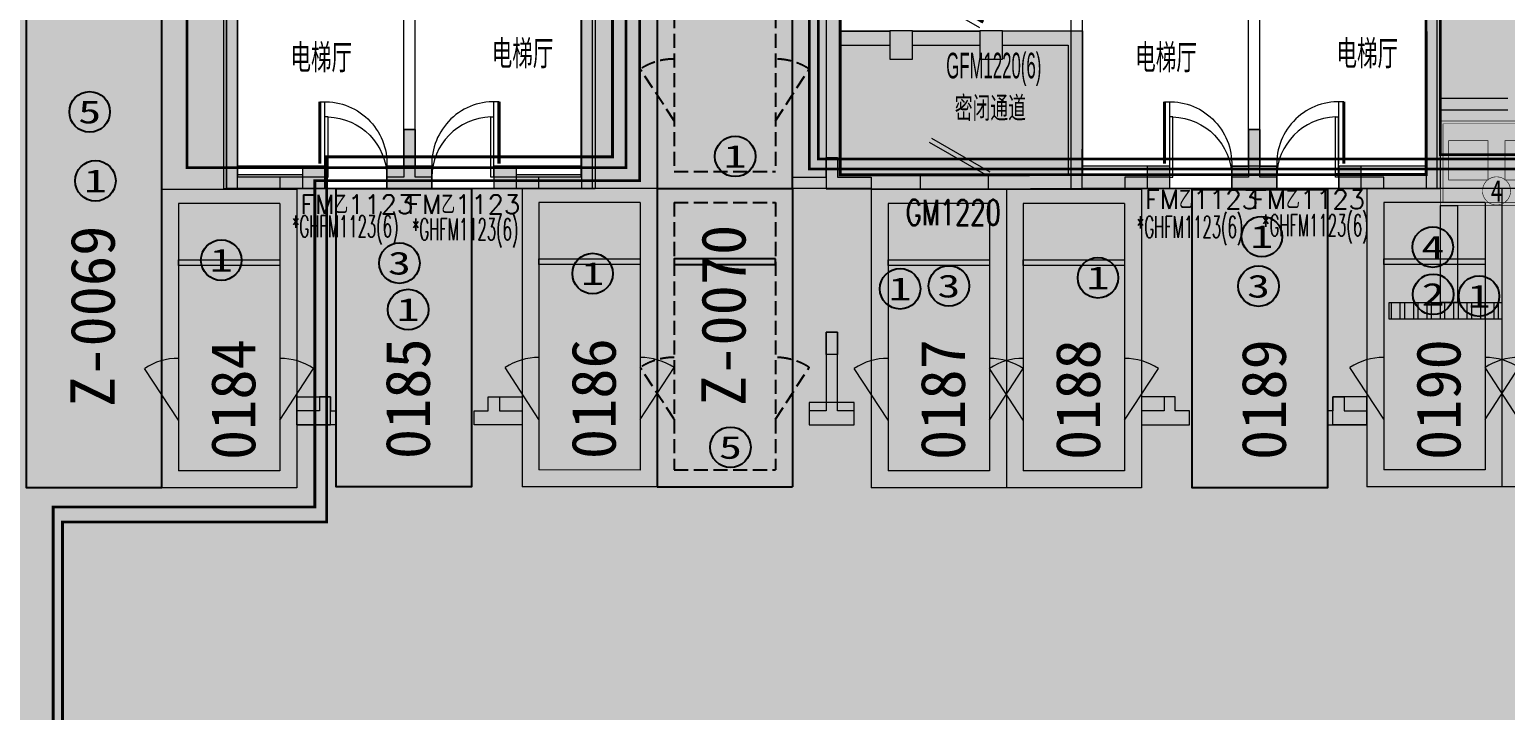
# Model space of a CAD drawing. Extents: x -264757 to 86229, y 4049843 to 4347093.
# Drawn here: x -58202 to -31994, y 4177037 to 4189133 of the extents above; entities that cross this region are included whole.
import ezdxf
from ezdxf.enums import TextEntityAlignment as Align

# ---------------------------------------------------------------- set-up
doc = ezdxf.new("R2010")
doc.units = 0
doc.header["$LTSCALE"] = 1000
doc.header["$MEASUREMENT"] = 0
doc.linetypes.add('AX-01DK-PB01$1$A-001-车位参照B1$0$A-001-车位参照B1$0$A-001-车位参照B1$0$A-H4-001-基本图形$0$A-001-车位B1$0$DASH', pattern=[0.35, 0.25, -0.1])
doc.linetypes.add('DASH', pattern=[0.35, 0.25, -0.1])
doc.layers.get('0').update_dxf_attribs({"color": 8})
for name, color, linetype, plot in [('AX-01DK-PB01$0$AX-001DK-01-PB01-02$0$A-3-WinF(Text)', 8, 'Continuous', False), ('AX-01DK-PB01$0$AX-03CK-02-PB01$0$AX-03CK-02-PB01$0$WINDOW_TEXT', 8, 'Continuous', False), ('AX-01DK-PB01$0$AX-03CK-02-PB01$0$AX-03CK-02-PB01$0$人防$0$WINDOW_TEXT', 8, 'Continuous', False)]:
    doc.layers.add(name, color=color, linetype=linetype, plot=plot)
for name, color, linetype in [('AX-01DK-PB01$0$AX-03CK-02-PB01$0$AX-03CK-02-PB01$0$PUB_HATCH', 8, 'Continuous'), ('AX-01DK-PB01$0$AX-03CK-02-PB01$0$AX-03CK-02-PB01$0$人防$0$人防$0$A-WIND-IDEN', 8, 'Continuous'), ('PUB_HATCH', 8, 'Continuous'), ('不利因素2-紧邻集水坑、排水沟', 7, 'Continuous'), ('不利因素3-紧邻房间出入口', 7, 'Continuous'), ('不利因素4-紧邻行车坡道', 7, 'Continuous'), ('不利因素5-单面靠墙', 7, 'Continuous'), ('不利因素9-坡道上停车', 7, 'Continuous'), ('不可售车位', 255, 'Continuous'), ('子母车位', 7, 'Continuous'), ('普通车位', 7, 'Continuous')]:
    doc.layers.add(name, color=color, linetype=linetype)
doc.layers.add('无关图层', color=8, linetype='Continuous', lineweight=0)
doc.layers.add('无关图层 @ 1', color=8, linetype='Continuous', lineweight=0)
doc.layers.add('车位归属楼栋范围线', color=7, linetype='Continuous', true_color=0x19e6c7)
doc.styles.add('AX-01DK-PB01$0$AX-001DK-01-PB01-02$0$_TCH_WINDOW', font='SIMPLEX', dxfattribs={"bigfont": 'GBCBIG'})
doc.styles.add('AX-01DK-PB01$0$AX-03CK-02-PB01$0$_TCH_DIM', font='SIMPLEX', dxfattribs={"bigfont": 'GBCBIG'})
doc.styles.add('AX-01DK-PB01$0$AX-03CK-02-PB01$0$AX-03CK-02-PB01$0$_TCH_DIM_T3', font='SIMPLEX', dxfattribs={"width": 0.705882, "bigfont": 'GBCBIG'})
doc.styles.add('AX-01DK-PB01$0$AX-03CK-02-PB01$0$AX-03CK-02-PB01$0$人防$0$_TCH_DIM', font='SIMPLEX', dxfattribs={"bigfont": 'GBCBIG'})
doc.styles.add('AX-01DK-PB01$0$AX-03CK-02-PB01$0$AX-03CK-02-PB01$0$人防$0$人防$0$_TCH_DIM', font='$ GAD E', dxfattribs={"width": 0.7, "bigfont": '$ GAD C'})
doc.styles.add('AX-01DK-PB01$0$Standard', font='gbenor.shx', dxfattribs={"bigfont": 'gbcbig.shx'})
doc.styles.add('AX-ACK-BIANH1$0$黑体', font='simhei.ttf')
doc.styles.add('AX-ACK-P01-WALL$0$黑体', font='simhei.ttf')
doc.styles.add('SX-ACK-PB01-WNC-ALL$0$黑体', font='simhei.ttf')
doc.styles.add('坑编号', font='', dxfattribs={"width": 0.8})
doc.styles.add('黑体', font='simhei.ttf')
doc.styles.get('坑编号').set_extended_font_data('SimSun')

# ---------------------------------------------------------------- blocks, each defined once
blk = doc.blocks.new('A$C7e5eb487')
at = {"layer": '普通车位', "true_color": 0xf18f8e}
h = blk.add_hatch(color=11, dxfattribs=at)
h.dxf.hatch_style = 1
h.paths.add_polyline_path([(2400, 0), (2400, -5300), (0, -5300), (0, 0)])
blk = doc.blocks.new('普通车位')
at = {"layer": '无关图层'}
for p, q in [((-2.253, 3.186), (0.077, 3.764)), ((1.352, -1.38), (0.077, 3.764)), ((-0.977, -1.958), (-2.253, 3.186)), ((-1.889, 2.967), (-0.142, 3.4)), ((1.001, -1.21), (-0.142, 3.4)), ((-0.746, -1.643), (-1.889, 2.967)), ((-0.746, -1.643), (1.001, -1.21)), ((-0.977, -1.958), (1.352, -1.38))]:
    blk.add_line(p, q, dxfattribs=at)
for points in [[(0.074, 2.527), (0.879, 1.777)], [(-1.673, 2.094), (-2.033, 1.054)]]:
    blk.add_lwpolyline(points, dxfattribs=at)
blk.add_lwpolyline([(0.76, -0.239), (-0.987, -0.673), (-1.011, -0.575), (0.736, -0.142)], close=True, dxfattribs=at)
for centre, start, end in [((0.074, 2.527), 283.9287, 316.9845), ((-1.673, 2.094), 250.873, 283.9287)]:
    blk.add_arc(centre, 1.1, start, end, dxfattribs=at)
at = {"layer": '普通车位', "xscale": -0.0009999999999999812, "yscale": 0.0009999999999999812, "zscale": 0.0009999999999999812, "rotation": 13.92873520577783}
blk.add_blockref('A$C7e5eb487', (0.077, 3.764), dxfattribs=at)
blk = doc.blocks.new('A$C741380cb')
at = {"layer": '子母车位', "true_color": 0x0617f9}
h = blk.add_hatch(color=5, dxfattribs=at)
h.dxf.hatch_style = 1
h.paths.add_polyline_path([(2400, 0), (2400, -10400), (0, -10400), (0, 0)])
blk = doc.blocks.new('子母车位1')
at = {"layer": '子母车位', "color": 8, "linetype": 'AX-01DK-PB01$1$A-001-车位参照B1$0$A-001-车位参照B1$0$A-001-车位参照B1$0$A-H4-001-基本图形$0$A-001-车位B1$0$DASH'}
for p, q in [((330318, -478521), (332118, -478521)), ((330318, -478521), (330318, -483071, 0)), ((332118, -478521), (332118, -483071, 0)), ((330318, -483071, 0), (332118, -483071, 0)), ((330318, -483621, 0), (332118, -483621, 0)), ((330318, -483621, 0), (330318, -488371)), ((332118, -483621, 0), (332118, -488371)), ((330318, -488371), (332118, -488371))]:
    blk.add_line(p, q, dxfattribs=at)
at = {"layer": '子母车位', "color": 83}
for p, q in [((330018, -483371, 0), (330018, -488671)), ((330018, -483371, 0), (332418, -483371, 0)), ((332418, -483371, 0), (332418, -488671)), ((330018, -488671), (332418, -488671))]:
    blk.add_line(p, q, dxfattribs=at)
blk.add_lwpolyline([(332418, -478271), (330018, -478271), (330018, -483371), (332418, -483371)], close=True, dxfattribs=at)
at = {"layer": '子母车位'}
blk.add_lwpolyline([(332118, -479521), (330318, -479521), (330318, -479621), (332118, -479621)], close=True, dxfattribs=at)
at = {"layer": '子母车位', "linetype": 'AX-01DK-PB01$1$A-001-车位参照B1$0$A-001-车位参照B1$0$A-001-车位参照B1$0$A-H4-001-基本图形$0$A-001-车位B1$0$DASH'}
for points in [[(330318, -482171), (329718, -481249)], [(332118, -482171), (332718, -481249)]]:
    blk.add_lwpolyline(points, dxfattribs=at)
at = {"layer": '子母车位', "elevation": 0}
blk.add_lwpolyline([(332118, -484621), (330318, -484621), (330318, -484721), (332118, -484721)], close=True, dxfattribs=at)
at = {"layer": '子母车位', "linetype": 'AX-01DK-PB01$1$A-001-车位参照B1$0$A-001-车位参照B1$0$A-001-车位参照B1$0$A-H4-001-基本图形$0$A-001-车位B1$0$DASH', "elevation": 0}
for points in [[(330318, -487471), (329718, -486549)], [(332118, -487471), (332718, -486549)]]:
    blk.add_lwpolyline(points, dxfattribs=at)
at = {"layer": '子母车位', "linetype": 'AX-01DK-PB01$1$A-001-车位参照B1$0$A-001-车位参照B1$0$A-001-车位参照B1$0$A-H4-001-基本图形$0$A-001-车位B1$0$DASH'}
for centre, start, end in [((330318, -482171, 0), 89.9997, 123.0554), ((332118, -482171, 0), 56.9439, 89.9997), ((330318, -487471), 89.9997, 123.0554), ((332118, -487471), 56.9439, 89.9997)]:
    blk.add_arc(centre, 1100, start, end, dxfattribs=at)
at = {"layer": '子母车位', "rotation": 179.9996583709065}
blk.add_blockref('A$C741380cb', (332418, -488671), dxfattribs=at)
blk = doc.blocks.new('SX-ACK-PB01-WNC-ALL$0$20200722.21182536')
at = {"layer": '不利因素3-紧邻房间出入口', "true_color": 0xe4d218}
h = blk.add_hatch(color=52, dxfattribs=at)
h.dxf.hatch_style = 1
edge = h.paths.add_edge_path()
edge.add_arc((360, 360), 360, 0, 360)
at = {"layer": '不利因素3-紧邻房间出入口'}
blk.add_circle((360, 360), 360, dxfattribs=at)
at = {"layer": '不利因素3-紧邻房间出入口', "style": 'SX-ACK-PB01-WNC-ALL$0$黑体', "width": 1.390625}
blk.add_text('3', height=407, dxfattribs=at).set_placement((156, 156), (564, 156), align=Align.FIT)
blk = doc.blocks.new('20200722.21182971')
at = {"layer": '不利因素4-紧邻行车坡道', "true_color": 0x9591ce}
h = blk.add_hatch(color=193, dxfattribs=at)
h.dxf.hatch_style = 1
edge = h.paths.add_edge_path()
edge.add_arc((360, 360), 360, 0, 360)
at = {"layer": '不利因素4-紧邻行车坡道'}
blk.add_circle((360, 360), 360, dxfattribs=at)
at = {"layer": '不利因素4-紧邻行车坡道', "style": '黑体', "width": 1.390625}
blk.add_text('4', height=407, dxfattribs=at).set_placement((156, 156), (564, 156), align=Align.FIT)
blk = doc.blocks.new('SX-ACK-PB01-WNC-ALL$0$20200722.21183209')
at = {"layer": '不利因素5-单面靠墙', "true_color": 0x6d711d}
h = blk.add_hatch(color=66, dxfattribs=at)
h.dxf.hatch_style = 1
edge = h.paths.add_edge_path()
edge.add_arc((360, 360), 360, 0, 360)
at = {"layer": '不利因素5-单面靠墙'}
blk.add_circle((360, 360), 360, dxfattribs=at)
at = {"layer": '不利因素5-单面靠墙', "style": 'SX-ACK-PB01-WNC-ALL$0$黑体', "width": 1.390625}
blk.add_text('5', height=407, dxfattribs=at).set_placement((156, 156), (564, 156), align=Align.FIT)
blk = doc.blocks.new('20200722.21182239')
at = {"layer": '不利因素2-紧邻集水坑、排水沟', "true_color": 0xc46e92}
h = blk.add_hatch(color=233, dxfattribs=at)
h.dxf.hatch_style = 1
edge = h.paths.add_edge_path()
edge.add_arc((360, 360), 360, 0, 360)
at = {"layer": '不利因素2-紧邻集水坑、排水沟'}
blk.add_circle((360, 360), 360, dxfattribs=at)
at = {"layer": '不利因素2-紧邻集水坑、排水沟', "style": '黑体', "width": 1.390625}
blk.add_text('2', height=407, dxfattribs=at).set_placement((156, 156), (564, 156), align=Align.FIT)
blk = doc.blocks.new('afafafa')
at = {"layer": '不可售车位', "true_color": 0x757b8a}
h = blk.add_hatch(color=8, dxfattribs=at)
h.dxf.hatch_style = 1
h.paths.add_polyline_path([(2400, 0), (2400, -10400), (0, -10400), (0, 0)])
at = {"layer": '不可售车位', "color": 8, "true_color": 0x757b8a}
blk.add_lwpolyline([(2400, 0), (2400, -10400), (0, -10400), (0, 0)], close=True, dxfattribs=at)
blk = doc.blocks.new('销控车位')
at = {"layer": '不可售车位', "true_color": 0x757b8a}
h = blk.add_hatch(color=8, dxfattribs=at)
h.dxf.hatch_style = 1
h.paths.add_polyline_path([(2400, 0), (2400, -5300), (0, -5300), (0, 0)])
at = {"layer": '不可售车位', "color": 8, "true_color": 0x757b8a}
blk.add_lwpolyline([(2400, 0), (2400, -5300), (0, -5300), (0, 0)], close=True, dxfattribs=at)
blk = doc.blocks.new('AX-01DK-PB01-RFTC')
at = {"layer": '无关图层'}
h = blk.add_hatch(color=251, dxfattribs=at)
h.dxf.hatch_style = 1
h.paths.add_polyline_path([(19773, -61220), (19773, -62171), (18423, -62170), (18423, -70471), (12324, -70471), (12323, -62170), (7773, -62170), (7777, -120370), (8177, -120370), (8177, -120315), (14323, -119683), (14322, -126122), (25972, -126122), (25972, -124922), (26822, -124926), (26822, -122452), (33923, -122452), (33923, -124922), (34773, -124922), (34773, -126122), (41373, -126125), (41373, -124372), (41823, -124372), (41823, -122152), (41447, -122152), (41447, -120270), (48923, -120270), (48923, -123125), (49323, -123125), (49323, -124675), (51824, -124674), (51824, -124055), (54717, -124055), (54717, -125871), (56816, -125871), (56816, -116250), (55967, -116250), (55967, -111420), (63072, -111420), (63072, -103570), (62080, -103570), (62073, -94584), (64569, -94584), (64573, -65385), (66999, -65385), (67002, -52470), (67402, -52470), (67397, -31965), (65807, -31965), (65807, -26418), (68456, -26418), (68457, -17070), (67422, -17070), (67422, -13843), (60301, -13843), (60302, -3770), (55750, -3770), (55750, -12070), (49652, -12070), (49649, -9275), (45355, -9275), (45349, -3821), (40751, -3820), (40750, -12070), (34663, -12070), (34649, -3820), (25757, -3820), (25757, -12071), (19650, -12071), (19650, -3820), (10752, -3820), (10751, -12072), (4662, -12071), (4661, -3769), (4150, -3770), (100, -3769), (100, -23171), (-701, -23171), (-701, -29550), (100, -29550), (11250, -29550), (11250, -32020), (12100, -32020), (12100, -32970), (10750, -32970), (10754, -41272), (4647, -41271), (4650, -32970), (1953, -32970), (1953, -34670), (100, -34670), (100, -57801), (9743, -57801), (9743, -57272), (13567, -57272), (13567, -56751), (15417, -56751), (15416, -58750), (18923, -58750), (18923, -61220)])
h.paths.add_polyline_path([(41812, -58753), (48919, -58753), (48919, -61220), (49773, -61220), (49773, -62170), (48419, -62173), (48426, -70475), (42319, -70475), (42324, -67872), (39323, -67876), (39323, -62423), (41812, -62423)], flags=16)
h.paths.add_polyline_path([(33923, -58751), (33923, -61220), (34773, -61220), (34773, -62170), (33423, -62171), (33430, -70475), (27323, -70475), (27323, -62171), (26373, -62170), (26373, -60670), (26815, -60670), (26823, -58751), (31623, -58751), (31623, -58751)], flags=16)
h.paths.add_polyline_path([(40754, -41272), (34647, -41271), (34650, -32970), (33700, -32970), (33700, -31470), (34142, -31470), (34150, -29551), (38951, -29551), (38950, -29550), (41250, -29550), (41250, -32020), (42100, -32020), (42100, -32970), (40750, -32970)], flags=16)
h.paths.add_polyline_path([(49647, -41270), (49655, -38470), (45349, -38475), (45349, -33220), (49142, -33220), (49142, -29550), (56249, -29550), (56250, -32020), (57100, -32020), (57100, -32970), (55749, -32970), (55754, -41271)], flags=16)
h.paths.add_polyline_path([(25764, -41272), (19657, -41271), (19657, -32970), (19150, -32970), (19150, -29550), (26257, -29550), (26250, -32020), (27100, -32020), (27100, -32970), (25757, -32970)], flags=16)
h.paths.add_polyline_path([(41812, -87950), (48919, -87950), (48919, -90420), (49773, -90420), (49773, -91370), (48419, -91370), (48428, -99684), (41519, -99659), (41519, -97070), (39326, -97074), (39319, -91620), (41822, -91620)], flags=16)
h.paths.add_polyline_path([(33925, -87950), (33923, -90420), (34773, -90420), (34773, -91370), (33425, -91370), (33428, -99683), (26519, -99658), (26523, -95371), (27330, -95371), (27324, -91371), (26373, -91370), (26373, -89870), (26823, -89870), (26823, -87951), (31623, -87951), (31623, -87951)], flags=16)
h.paths.add_polyline_path([(18923, -87950), (18922, -90419), (19772, -90419), (19772, -91369), (18420, -91369), (18427, -99677), (11523, -99666), (11523, -95370), (12323, -95370), (12323, -91370), (10974, -91370), (10974, -90420), (11823, -90420), (11823, -87950)], flags=16)
h.paths.add_polyline_path([(62209, -60116), (64273, -60116), (64273, -55267), (62209, -55267)], flags=16)
h.paths.add_polyline_path([(59799, -89432), (61752, -89432), (61752, -84521), (59799, -84521)], flags=16)
for points in [[(34150, -29551), (38951, -29551), (38950, -29550), (41250, -29550), (41250, -32020), (42100, -32020), (42100, -32970), (40750, -32970), (40754, -41272), (34647, -41271), (34650, -32970), (33700, -32970), (33700, -31470), (34142, -31470)], [(49142, -29550), (56249, -29550), (56250, -32020), (57100, -32020), (57100, -32970), (55749, -32970), (55754, -41271), (49647, -41270), (49655, -38470), (45349, -38475), (45349, -33220), (49142, -33220)]]:
    blk.add_lwpolyline(points, close=True, dxfattribs=at)
blk = doc.blocks.new('*U123')
at = {"layer": '无关图层', "const_width": 10}
for points in [[(1000, 0), (-1000, 0), (-1000, 1500), (1000, 1500)], [(950, 50), (-950, 50), (-950, 1450), (950, 1450)], [(-150, 1050), (-850, 1050), (-850, 350), (-150, 350)], [(850, 1050), (150, 1050), (150, 350), (850, 350)]]:
    blk.add_lwpolyline(points, close=True, dxfattribs=at)
blk.add_lwpolyline([(0, 1492, 0.098491), (-96, 1473, 0.098491), (-177, 1419, 0.098491), (-231, 1338, 0.098491), (-250, 1242, 0.098491), (-231, 1146, 0.098491), (-177, 1065, 0.098491), (-96, 1011, 0.098491), (0, 992, 0.098491), (96, 1011, 0.098491), (177, 1065, 0.098491), (231, 1146, 0.098491), (250, 1242, 0.098491), (231, 1338, 0.098491), (177, 1419, 0.098491), (96, 1473, 0.098491)], format="xyb", close=True, dxfattribs=at)
at = {"layer": '无关图层', "style": '坑编号', "width": 0.8}
blk.add_attdef('X', text='', height=380, dxfattribs=at).set_placement((0, 1242), align=Align.MIDDLE_CENTER)
blk = doc.blocks.new('*U185')
at = {"layer": '无关图层'}
ref = blk.add_blockref('*U123', (-32153, 4187508), dxfattribs=dict(at, xscale=-1, rotation=180))
ref.add_attrib('X', '4', dxfattribs={"layer": '无关图层 @ 1', "height": 380, "style": '坑编号', "width": 0.8}).set_placement((-32153, 4186266), align=Align.MIDDLE_CENTER)
blk = doc.blocks.new('fasdfasdfasdfasdfasdf')
at = {"layer": '不利因素9-坡道上停车', "true_color": 0xe0aa15}
h = blk.add_hatch(color=42, dxfattribs=at)
h.dxf.hatch_style = 1
edge = h.paths.add_edge_path()
edge.add_arc((-119587, 4058555), 720, 0, 360)
at = {"layer": '不利因素9-坡道上停车'}
blk.add_circle((-119587, 4058555), 720, dxfattribs=at)
at = {"layer": '不利因素9-坡道上停车', "style": 'AX-ACK-P01-WALL$0$黑体', "width": 1.390625}
blk.add_text('1', height=815, dxfattribs=at).set_placement((-119994, 4058148), (-119180, 4058148), align=Align.FIT)
blk = doc.blocks.new('AX-01DK-PB01$0$$DorLib2D$00000001')
at = {"layer": '无关图层'}
for p, q in [((0.45, 0.975), (0.5, 0.975)), ((0.45, 0), (0.45, 0.975)), ((0.5, 0), (0.5, 0.975)), ((0.5, 0), (0.45, 0))]:
    blk.add_line(p, q, dxfattribs=at)
at = {"layer": '无关图层', "lineweight": 13}
blk.add_arc((0.475, 0), 0.975, 91.4693, 180, dxfattribs=at)
blk = doc.blocks.new('AX-01DK-PB01$0$AX-03CK-02-PB01$0$AX-03CK-02-PB01$0$人防$0$人防$0$$DorLib2D$00000191')
at = {"layer": '无关图层'}
blk.add_line((-0.5, 0.15), (0.366, 0.65), dxfattribs=at)
at = {"layer": '无关图层', "const_width": 0.05}
blk.add_lwpolyline([(-0.55, 0.237), (0.316, 0.737)], dxfattribs=at)
blk = doc.blocks.new('AX-01DK-PB01$0$AX-03CK-02-PB01$0$AX-03CK-02-PB01$0$人防$0$$DorLib2D$00000181')
at = {"layer": '无关图层'}
for p, q in [((-0.533, 0.141), (0.333, 0.641)), ((-0.5, 0.083), (0.366, 0.583))]:
    blk.add_line(p, q, dxfattribs=at)
blk = doc.blocks.new('AX-01DK-PB01$0$AX-03CK-02-PB01$0$AX-03CK-02-PB01$0$$U_DORLIB2D$00000009')
at = {"layer": '无关图层'}
blk.add_line((0.5, 0.219), (0.5, 1.213), dxfattribs=at)
at = {"layer": '无关图层', "const_width": 0.05}
blk.add_lwpolyline([(0.583, 0.219), (0.583, 1.219)], dxfattribs=at)
at = {"layer": '无关图层'}
blk.add_arc((0.5, 0.219), 1.001, 85.224, 182.3859, dxfattribs=at)
blk = doc.blocks.new('_FZH')
blk.add_lwpolyline([(-0.5, -0.5), (0.5, -0.5), (0.5, 0.5), (-0.5, 0.5)], close=True)
at = {"layer": 'PUB_HATCH'}
blk.add_solid([(-0.5, -0.5), (0.5, -0.5), (-0.5, 0.5), (0.5, 0.5)], dxfattribs=at)

msp = doc.modelspace()

# ---------------------------------------------------------------- hatches: boundary and pattern name
at = {"layer": 'AX-01DK-PB01$0$AX-03CK-02-PB01$0$AX-03CK-02-PB01$0$PUB_HATCH'}
for points in [[(-48156.6, 4194358), (-48406.6, 4194608), (-48406.6, 4186558.3), (-48156.6, 4186308.4)], [(-33156.4, 4194358), (-33406.4, 4194608), (-33406.4, 4186558.3), (-33156.4, 4186308.4)], [(-44056.7, 4194358), (-44056.7, 4188978.5), (-43931.8, 4188978.6), (-43806.7, 4189103.6), (-43806.7, 4194358)], [(-54631.8, 4191782.5), (-54756.8, 4191658), (-54756.8, 4186307.4), (-54506.8, 4186557.5), (-54506.8, 4191781)], [(-42925.7, 4188854.5), (-42925.7, 4189104.5), (-43806.7, 4189103.6), (-43931.8, 4188978.6), (-43806.8, 4188853.6)], [(-42525.7, 4189104), (-42525.7, 4188980.3), (-42525.5, 4188854.9), (-42525.4, 4188854.9)], [(-40925.7, 4189106.5), (-40925.7, 4188856.5), (-39756.8, 4188857.7), (-39506.8, 4189108)], [(-39506.8, 4189108), (-39756.8, 4188857.7), (-39756.8, 4186557.4), (-39631.8, 4186474.1), (-39506.8, 4186557.5)], [(-43931.8, 4188978.6), (-44056.8, 4188978.5), (-44056.8, 4186300.6), (-43806.8, 4186550.8), (-43806.8, 4188853.6)], [(-42525.7, 4188980.3), (-42525.7, 4188854.9), (-42525.5, 4188854.9)], [(-51857, 4186307.8), (-51056.5, 4186308), (-51056.6, 4186708), (-51857, 4186707.8)], [(-49956.6, 4186707.8), (-49731.6, 4186707.9), (-49731.6, 4186708.1), (-49956.6, 4186708.1)], [(-49731.5, 4186308.5), (-49956.5, 4186308.4), (-49956.6, 4186707.8), (-49956.5, 4186308.1), (-49731.5, 4186308.1)], [(-36856, 4186307.8), (-36055.6, 4186308), (-36055.7, 4186708), (-36856.1, 4186707.8)], [(-34955.7, 4186707.8), (-34730.7, 4186707.9), (-34730.7, 4186708.1), (-34955.7, 4186708.1)], [(-34730.6, 4186308.5), (-34955.6, 4186308.4), (-34955.7, 4186707.8), (-34955.6, 4186308.1), (-34730.6, 4186308.1)], [(-53181.7, 4186308), (-53356.6, 4186308), (-53356.6, 4186557.6), (-54506.8, 4186557.5), (-54756.8, 4186307.4), (-53181.7, 4186307.7)], [(-49556.9, 4186558.2), (-49556.9, 4186308.5), (-49731.5, 4186308.5), (-49731.5, 4186308.1), (-48156.6, 4186308.4), (-48406.6, 4186558.3)], [(-44056.8, 4186300.6), (-42381.9, 4186302.3), (-42382.2, 4186552.3), (-43806.8, 4186550.8)], [(-40431.4, 4186554.2), (-41182.2, 4186553.5), (-41181.9, 4186303.5), (-40431.1, 4186304.2)], [(-40431.3, 4186557.4), (-40431.2, 4186307.4), (-39631.8, 4186307.5), (-39631.8, 4186474.1), (-39756.8, 4186557.4)], [(-38180.8, 4186308), (-38356.1, 4186308), (-38356.1, 4186557.6), (-39506.8, 4186557.5), (-39631.8, 4186474.1), (-39631.8, 4186307.5), (-38180.8, 4186307.7)], [(-34555.7, 4186558.2), (-34555.6, 4186308.5), (-34730.6, 4186308.5), (-34730.6, 4186308.1), (-33156.4, 4186308.4), (-33406.4, 4186558.3)], [(-52957, 4186307.7), (-52957, 4186308), (-53181.7, 4186308), (-53181.7, 4186307.7)], [(-37956, 4186307.7), (-37956.1, 4186308), (-38180.8, 4186308), (-38180.8, 4186307.7)]]:
    msp.add_hatch(color=256, dxfattribs=at).paths.add_polyline_path(points)
at = {"layer": '无关图层'}
h = msp.add_hatch(color=256, dxfattribs=at)
h.dxf.hatch_style = 1
h.paths.add_polyline_path([(-49156.4, 4186508), (-51356.4, 4186508), (-51356.4, 4187358), (-51556.4, 4187358), (-51556.4, 4186508), (-53756.4, 4186508), (-53756.4, 4186308), (-49156.4, 4186308)])
h.paths.add_polyline_path([(-51856.4, 4186308), (-52956.4, 4186308), (-52956.4, 4186508), (-51856.4, 4186508)])
h.paths.add_polyline_path([(-49956.6, 4186308), (-51056.4, 4186308), (-51056.4, 4186508), (-49956.6, 4186508)], flags=17)
for points in [[(-51856.6, 4186708), (-51556.4, 4186708), (-51556.4, 4187358), (-51356.4, 4187358), (-51356.4, 4186708), (-51056.4, 4186708), (-51056.4, 4186308), (-51856.6, 4186308)], [(-36855.9, 4186708), (-36555.7, 4186708), (-36555.7, 4187358), (-36355.7, 4187358), (-36355.7, 4186708), (-36055.7, 4186708), (-36055.7, 4186308), (-36855.9, 4186308)], [(-44656.4, 4186508), (-44056.4, 4186508), (-44056.4, 4186858), (-43856.4, 4186858), (-43856.4, 4186508), (-43256.4, 4186508), (-43256.4, 4186308), (-44656.4, 4186308)], [(-52956.2, 4186509), (-53756.4, 4186509.5), (-53756.4, 4186308.5), (-52956.2, 4186308)], [(-49156.4, 4186508.5), (-49956.6, 4186509), (-49956.6, 4186308), (-49156.4, 4186307.4)], [(-37955.5, 4186509), (-38755.7, 4186509.5), (-38755.7, 4186308.5), (-37955.5, 4186308)], [(-34155.7, 4186508.5), (-34955.9, 4186509), (-34955.9, 4186308), (-34155.7, 4186307.4)], [(-43856, 4183758), (-43856.4, 4183358), (-44057.4, 4183358), (-44057.1, 4183758)], [(-53456, 4182609), (-52855.7, 4182609), (-52855.7, 4182359), (-52755.7, 4182357.9), (-52755.7, 4182109.1), (-53456, 4182108)], [(-50056, 4182607.9), (-49456, 4182607.9), (-49456, 4182107.9), (-50306.4, 4182107.9), (-50306.4, 4182358), (-50056, 4182357.9)], [(-43556.8, 4182509), (-44357, 4182509), (-44356.8, 4182108), (-43556.8, 4182109)], [(-37856.9, 4182609.5), (-38456.8, 4182609), (-38456.6, 4182108), (-37607.1, 4182108.7), (-37607.2, 4182358), (-37856.8, 4182359)], [(-34456.8, 4182609), (-35057.1, 4182609), (-35057.1, 4182359), (-35157.1, 4182357.9), (-35157.1, 4182109.1), (-34456.8, 4182108)]]:
    msp.add_hatch(color=256, dxfattribs=at).paths.add_polyline_path(points)
h = msp.add_hatch(color=256, dxfattribs=at)
h.dxf.hatch_style = 1
h.paths.add_polyline_path([(-34155.7, 4186508), (-36355.7, 4186508), (-36355.7, 4187358), (-36555.7, 4187358), (-36555.7, 4186508), (-38755.7, 4186508), (-38755.7, 4186308), (-34155.7, 4186308)])
h.paths.add_polyline_path([(-36855.7, 4186308), (-37955.7, 4186308), (-37955.7, 4186508), (-36855.7, 4186508)])
h.paths.add_polyline_path([(-34955.9, 4186308), (-36055.7, 4186308), (-36055.7, 4186508), (-34955.9, 4186508)], flags=17)
h = msp.add_hatch(dxfattribs=at)
h.set_pattern_fill('ANSI32', color=256, scale=50, angle=-135)
h.set_pattern_definition([(270, (572006.75, 4737744.96), (238.125, -2e-13), []), (270, (571927.38, 4737665.58), (238.125, -2e-13), [])])
h.paths.add_polyline_path([(-32056.9, 4183985.6), (-34056.9, 4183985.7), (-34056.9, 4184285.6), (-32056.9, 4184285.6)])
h = msp.add_hatch(color=256, dxfattribs=at)
h.dxf.hatch_style = 1
h.paths.add_polyline_path([(-43556.8, 4182358), (-43856.8, 4182358), (-43856.8, 4183758), (-44056.8, 4183758), (-44056.8, 4182358), (-44356.8, 4182358), (-44356.8, 4182108), (-43556.8, 4182108)])
h = msp.add_hatch(color=256, dxfattribs=at)
h.dxf.hatch_style = 1
h.paths.add_polyline_path([(-52855.3, 4182109), (-52855.7, 4182308), (-52855.7, 4182608), (-53055.7, 4182608), (-53055.7, 4182358), (-53455.7, 4182358), (-53455.7, 4182108), (-53055.7, 4182108)])
h = msp.add_hatch(color=256, dxfattribs=at)
h.dxf.hatch_style = 1
h.paths.add_polyline_path([(-50306.4, 4182108), (-50306.4, 4182358), (-50056.4, 4182358), (-50056.4, 4182608), (-49856.4, 4182608), (-49856.4, 4182358), (-49456.4, 4182358), (-49456.4, 4182108), (-49856.4, 4182108)])
h = msp.add_hatch(color=256, dxfattribs=at)
h.dxf.hatch_style = 1
h.paths.add_polyline_path([(-37607.1, 4182108), (-37607.2, 4182359), (-37857.2, 4182359), (-37857.1, 4182608), (-38057.1, 4182608), (-38057.1, 4182359), (-38457.1, 4182359), (-38457.1, 4182108), (-38057.1, 4182108)])
h = msp.add_hatch(color=256, dxfattribs=at)
h.dxf.hatch_style = 1
h.paths.add_polyline_path([(-35057.5, 4182109), (-35057.1, 4182308), (-35057.1, 4182608), (-34857.1, 4182608), (-34857.1, 4182358), (-34457.1, 4182358), (-34457.1, 4182108), (-34857.1, 4182108)])

# ---------------------------------------------------------------- linework, layer by layer
for p, q in [((-54506.8, 4194558), (-54506.8, 4186508)), ((-48406.6, 4194608), (-48406.6, 4186558.3)), ((-33406.4, 4194608), (-33406.4, 4186558.3)), ((-54706.8, 4194358), (-54706.8, 4186308)), ((-48156.6, 4194358), (-48156.6, 4186308.4)), ((-44056.7, 4194358), (-44056.7, 4188978.5)), ((-43806.7, 4194358), (-43806.7, 4189103.6)), ((-33156.4, 4194358), (-33156.4, 4186308.4)), ((-54756.8, 4191658), (-54756.8, 4186307.4)), ((-54506.8, 4191781), (-54506.8, 4186557.5)), ((-54706.6, 4186308), (-54706.6, 4190708)), ((-54506.6, 4186708), (-54506.6, 4190608)), ((-51556.3, 4186708), (-51556.3, 4190608)), ((-51356.3, 4186708), (-51356.3, 4190608)), ((-48406.6, 4186508), (-48406.6, 4190708)), ((-48406.4, 4186708), (-48406.4, 4190608)), ((-48206.6, 4186308), (-48206.6, 4190708)), ((-48206.4, 4186308), (-48206.4, 4190808)), ((-39706.8, 4186308), (-39706.8, 4190708)), ((-39506.8, 4186708), (-39506.8, 4190608)), ((-36556.4, 4186708), (-36556.4, 4190608)), ((-36356.4, 4186708), (-36356.4, 4190608)), ((-33406.6, 4186708), (-33406.6, 4190608)), ((-33206.6, 4186308), (-33206.6, 4190808)), ((-43806.7, 4189103.6), (-42925.7, 4189104.5)), ((-42525.7, 4189104.9), (-41325.7, 4189106.1)), ((-42525.4, 4188854.9), (-42525.7, 4189104)), ((-41325.7, 4189106.1), (-41325.7, 4188856.1)), ((-40925.7, 4189106.5), (-39506.8, 4189108)), ((-39506.8, 4189108), (-39506.8, 4186557.5)), ((-44056.7, 4188978.5), (-44056.8, 4188978.5)), ((-44056.8, 4188978.5), (-44056.8, 4186300.6)), ((-43806.8, 4188853.6), (-42925.7, 4188854.5)), ((-43806.8, 4188853.6), (-43806.8, 4186550.8)), ((-42525.7, 4188854.9), (-42525.5, 4188854.9)), ((-42525.5, 4188854.9), (-42525.4, 4188854.9)), ((-42525.4, 4188854.9), (-41325.4, 4188856.1)), ((-40925.7, 4188856.5), (-39756.8, 4188857.7)), ((-39756.8, 4188857.7), (-39756.8, 4186557.4)), ((-31955.1, 4187907.5), (-33154.5, 4187907.5)), ((-33154.5, 4187907.5), (-33154.5, 4187707.5)), ((-33154.5, 4187707.5), (-31955.1, 4187707.5)), ((-52956.2, 4186708), (-54506.6, 4186708)), ((-52957, 4186307.7), (-52957, 4186707.7)), ((-52956.2, 4186308), (-52956.2, 4186708)), ((-51056.6, 4186708), (-51857, 4186707.8)), ((-51857, 4186707.8), (-51857, 4186307.8)), ((-51556.3, 4186708), (-51856.2, 4186708)), ((-51856.2, 4186708), (-51856.2, 4186308)), ((-51056.5, 4186708), (-51356.3, 4186708)), ((-51056.5, 4186308), (-51056.6, 4186708)), ((-51056.5, 4186308), (-51056.5, 4186708)), ((-49731.6, 4186708.1), (-49956.6, 4186708.1)), ((-49956.6, 4186708.1), (-49956.6, 4186707.8)), ((-49956.6, 4186707.8), (-49956.5, 4186308.1)), ((-48406.4, 4186708), (-49956.5, 4186708)), ((-49956.5, 4186708), (-49956.5, 4186308)), ((-49731.6, 4186707.9), (-49731.6, 4186708.1)), ((-37956.4, 4186708), (-39506.8, 4186708)), ((-37956.4, 4186308), (-37956.4, 4186708)), ((-37956, 4186307.7), (-37956.1, 4186707.7)), ((-36556.4, 4186708), (-36856.4, 4186708)), ((-36856.4, 4186708), (-36856.4, 4186308)), ((-36055.7, 4186708), (-36856.1, 4186707.8)), ((-36856.1, 4186707.8), (-36856, 4186307.8)), ((-36056.6, 4186708), (-36356.4, 4186708)), ((-36056.6, 4186308), (-36056.6, 4186708)), ((-36055.6, 4186308), (-36055.7, 4186708)), ((-33406.6, 4186708), (-34956.6, 4186708)), ((-34956.6, 4186708), (-34956.6, 4186308)), ((-34730.7, 4186708.1), (-34955.7, 4186708.1)), ((-34955.7, 4186708.1), (-34955.7, 4186707.8)), ((-34955.7, 4186707.8), (-34955.6, 4186308.1)), ((-34730.7, 4186707.9), (-34730.7, 4186708.1)), ((-54506.8, 4186557.5), (-53356.6, 4186557.6)), ((-53356.6, 4186508), (-54506.8, 4186508)), ((-49556.9, 4186558.2), (-48406.6, 4186558.3)), ((-48406.6, 4186508), (-49556.9, 4186508)), ((-42382.2, 4186552.3), (-43806.8, 4186550.8)), ((-42382.2, 4186552.3), (-41182.2, 4186553.5)), ((-42381.9, 4186302.3), (-42382.2, 4186552.3)), ((-40431.4, 4186554.2), (-41182.2, 4186553.5)), ((-41182.2, 4186553.5), (-41181.9, 4186303.5)), ((-40431.3, 4186557.4), (-39756.8, 4186557.4)), ((-39506.8, 4186557.5), (-38356.1, 4186557.6)), ((-34555.7, 4186558.2), (-33406.4, 4186558.3)), ((-54756.8, 4186307.4), (-53181.7, 4186307.7)), ((-53156.8, 4186308), (-54706.8, 4186308)), ((-54706.6, 4186308), (-52956.2, 4186308)), ((-53181.7, 4186307.7), (-52957, 4186307.7)), ((-52957, 4186307.7), (-51857, 4186307.8)), ((-51857, 4186307.8), (-51056.5, 4186308)), ((-51856.2, 4186308), (-51456.3, 4186308)), ((-51456.3, 4186308), (-51056.5, 4186308)), ((-51056.5, 4186308), (-49956.5, 4186308.1)), ((-49956.5, 4186308.1), (-49731.5, 4186308.1)), ((-49956.5, 4186308), (-48206.4, 4186308)), ((-48206.6, 4186308), (-49756.7, 4186308)), ((-49731.5, 4186308.1), (-48156.6, 4186308.4)), ((-44056.8, 4186300.6), (-42381.9, 4186302.3)), ((-42381.9, 4186302.3), (-41181.9, 4186303.5)), ((-41181.9, 4186303.5), (-40431.1, 4186304.2)), ((-40431.2, 4186307.4), (-39631.8, 4186307.5)), ((-39706.8, 4186308), (-37956.4, 4186308)), ((-39631.8, 4186307.5), (-38180.8, 4186307.7)), ((-38180.8, 4186307.7), (-37956, 4186307.7)), ((-37956, 4186307.7), (-36856, 4186307.8)), ((-36856.4, 4186308), (-36456.4, 4186308)), ((-36856, 4186307.8), (-36055.6, 4186308)), ((-36456.4, 4186308), (-36056.6, 4186308)), ((-36055.6, 4186308), (-34955.6, 4186308.1)), ((-34956.6, 4186308), (-33206.6, 4186308)), ((-34955.6, 4186308.1), (-34730.6, 4186308.1)), ((-34730.6, 4186308.1), (-33156.4, 4186308.4))]:
    msp.add_line(p, q, dxfattribs=at)
for points in [[(-51056.4, 4186508), (-51356.4, 4186508), (-51356.4, 4187358), (-51556.4, 4187358), (-51556.4, 4186508), (-51856.6, 4186508), (-51856.6, 4186308), (-51056.4, 4186308)], [(-51856.6, 4186708), (-51556.4, 4186708), (-51556.4, 4187358), (-51356.4, 4187358), (-51356.4, 4186708), (-51056.4, 4186708), (-51056.4, 4186308), (-51856.6, 4186308)], [(-36055.7, 4186508), (-36355.7, 4186508), (-36355.7, 4187358), (-36555.7, 4187358), (-36555.7, 4186508), (-36855.9, 4186508), (-36855.9, 4186308), (-36055.7, 4186308)], [(-36855.9, 4186708), (-36555.7, 4186708), (-36555.7, 4187358), (-36355.7, 4187358), (-36355.7, 4186708), (-36055.7, 4186708), (-36055.7, 4186308), (-36855.9, 4186308)], [(-44656.4, 4186508), (-44056.4, 4186508), (-44056.4, 4186858), (-43856.4, 4186858), (-43856.4, 4186508), (-43256.4, 4186508), (-43256.4, 4186308), (-44656.4, 4186308)], [(-52956.2, 4186509), (-53756.4, 4186509.5), (-53756.4, 4186308.5), (-52956.2, 4186308)], [(-49156.4, 4186508.5), (-49956.6, 4186509), (-49956.6, 4186308), (-49156.4, 4186307.4)], [(-37955.5, 4186509), (-38755.7, 4186509.5), (-38755.7, 4186308.5), (-37955.5, 4186308)], [(-34155.7, 4186508.5), (-34955.9, 4186509), (-34955.9, 4186308), (-34155.7, 4186307.4)], [(-43556.8, 4182358), (-43856.8, 4182358), (-43856.8, 4183758), (-44056.8, 4183758), (-44056.8, 4182358), (-44356.8, 4182358), (-44356.8, 4182108), (-43556.8, 4182108)], [(-43856, 4183758), (-43856.4, 4183358), (-44057.4, 4183358), (-44057.1, 4183758)], [(-53456, 4182609), (-52855.7, 4182609), (-52855.7, 4182359), (-52755.7, 4182357.9), (-52755.7, 4182109.1), (-53456, 4182108)], [(-52855.3, 4182109), (-52855.7, 4182308), (-52855.7, 4182608), (-53055.7, 4182608), (-53055.7, 4182358), (-53455.7, 4182358), (-53455.7, 4182108), (-53055.7, 4182108)], [(-50306.4, 4182108), (-50306.4, 4182358), (-50056.4, 4182358), (-50056.4, 4182608), (-49856.4, 4182608), (-49856.4, 4182358), (-49456.4, 4182358), (-49456.4, 4182108), (-49856.4, 4182108)], [(-50056, 4182607.9), (-49456, 4182607.9), (-49456, 4182107.9), (-50306.4, 4182107.9), (-50306.4, 4182358), (-50056, 4182357.9)], [(-43556.8, 4182509), (-44357, 4182509), (-44356.8, 4182108), (-43556.8, 4182109)], [(-37607.1, 4182108), (-37607.2, 4182359), (-37857.2, 4182359), (-37857.1, 4182608), (-38057.1, 4182608), (-38057.1, 4182359), (-38457.1, 4182359), (-38457.1, 4182108), (-38057.1, 4182108)], [(-37856.9, 4182609.5), (-38456.8, 4182609), (-38456.6, 4182108), (-37607.1, 4182108.7), (-37607.2, 4182358), (-37856.8, 4182359)], [(-34456.8, 4182609), (-35057.1, 4182609), (-35057.1, 4182359), (-35157.1, 4182357.9), (-35157.1, 4182109.1), (-34456.8, 4182108)], [(-35057.5, 4182109), (-35057.1, 4182308), (-35057.1, 4182608), (-34857.1, 4182608), (-34857.1, 4182358), (-34457.1, 4182358), (-34457.1, 4182108), (-34857.1, 4182108)]]:
    msp.add_lwpolyline(points, close=True, dxfattribs=at)
for points in [[(-33149, 4184285.6), (-33149, 4186008.4), (-32849, 4186008.4), (-32849, 4184285.6), (-33149, 4184285.6)], [(-33149, 4184285.6), (-33149, 4186008.4), (-32849, 4186008.4), (-32849, 4184285.6), (-33149, 4184285.6)], [(-32056.9, 4183985.6), (-34056.9, 4183985.6), (-34056.9, 4184285.6), (-32056.9, 4184285.6), (-32056.9, 4183985.6)], [(-32056.9, 4183985.6), (-34056.9, 4183985.6), (-34056.9, 4184285.6), (-32056.9, 4184285.6), (-32056.9, 4183985.6)]]:
    msp.add_lwpolyline(points, dxfattribs=at)
at = {"layer": '车位归属楼栋范围线', "linetype": 'DASH', "ltscale": 5, "const_width": 50}
for points in [[(-89059.6, 4221559.2), (-89059.6, 4170077), (-79712.9, 4170077), (-79712.9, 4170377.6), (-73439.8, 4170377.6), (-73439.8, 4169128), (-33779.6, 4169128.3), (-33779.6, 4175753.5), (-29378.4, 4175753.5), (-29378.4, 4186909.9), (-33152.6, 4186909.9), (-33152.6, 4194358), (-31806.4, 4194358), (-31806.4, 4195803.4), (-32656.4, 4195803.4), (-32656.4, 4204358), (-28828.7, 4204358), (-28828.7, 4215897.7)], [(-33283.3, 4146883.7), (-33283.3, 4175514.4), (-29137.4, 4175514.4), (-29137.4, 4186656.6), (-44355, 4186656.6), (-44355, 4191625.1), (-47611.1, 4191625.1), (-47611.1, 4186680.1), (-55404.2, 4186680.1), (-55404.2, 4191908), (-58670.9, 4191908), (-58670.9, 4186858), (-70304.1, 4186858), (-70303.6, 4191907.5), (-77719.4, 4191908.3), (-77719.4, 4186558.3), (-88759.6, 4186558.3), (-88759.6, 4169777), (-77533.6, 4169777), (-77534.3, 4165409), (-76833.6, 4165408), (-76833.1, 4158725), (-81133.4, 4158725), (-81133.4, 4140728.4)]]:
    msp.add_lwpolyline(points, dxfattribs=at)
at = {"layer": '车位归属楼栋范围线', "linetype": 'DASH', "ltscale": 5}
for points in [[(-54403.6, 4209762.5, 50, 50, 0), (-54403.6, 4198483.2, 50, 50, 0), (-43556.8, 4198483.2, 50, 50, 0), (-43556.8, 4194358, 50, 50, 0), (-40014.6, 4194357.9, 50, 50, 0), (-40014.6, 4198555.1, 50, 50, 0), (-32907.2, 4198555.1, 50, 50, 0), (-32907.2, 4195558.9, 50, 50, 0), (-32056.7, 4195553.4, 50, 50, 0), (-32056.7, 4194608.9, 50, 50, 0), (-33407.4, 4194608.9, 50, 50, 0), (-33402.5, 4186557.1, 50, 50, 0), (-43807.3, 4186550.8, 50, 50, 0), (-43807.3, 4191984.3, 50, 50, 0), (-47850.4, 4191984.3, 50, 50, 0), (-47850.4, 4186872.2, 50, 50, 0), (-52924.8, 4186872.2, 50, 50, 0), (-52924.8, 4180383.2, 50, 50, 0), (-57617, 4180383.2, 50, 50, 0), (-57617, 4169738.6, 50, 50, 0)], [(-28841.2, 4186832.9, 50, 50, 0), (-44194.6, 4186833, 50, 50, 0), (-44194.6, 4191791, 50, 50, 0), (-47369.4, 4191791, 50, 50, 0), (-47369.4, 4186449.2, 50, 50, 0), (-53135, 4186449.2, 50, 50, 0), (-53135, 4180650.9, 50, 50, 0), (-57782.9, 4180650.9, 50, 50, 0), (-57782.9, 4170006.4, 50, 50, 0), (-51309.6, 4170006.4, 50, 50, 0), (-51309.6, 4169315.9, 50, 50, 0), (-33461.6, 4169315.9, 50, 50, 0), (-33461.6, 4162371.5, 50, 50, 0), (-39585.2, 4162371.5, 50, 50, 0), (-39585.2, 4157757, 50, 50, 0), (-51808.9, 4157757, 50, 50, 0), (-51808.9, 4162408.9, 50, 50, 0), (-55255.5, 4162408.9, 50, 50, 0), (-55255.5, 4157719.8, 50, 50, 0), (-57078.6, 4157719.8, 50, 50, 0), (-57078.6, 4151207.2, 50, 50, 0), (-58122.7, 4151207.2, 50, 50, 0), (-58122.7, 4139809.2, 50, 50, 0)]]:
    msp.add_lwpolyline(points, format="xyseb", dxfattribs=at)

# ---------------------------------------------------------------- block references
at = {"layer": '不利因素2-紧邻集水坑、排水沟'}
msp.add_blockref('20200722.21182239', (-33638.6, 4184068.8, 0), dxfattribs=at)
at = {"layer": '不利因素3-紧邻房间出入口'}
for p in [(-51994.3, 4184623.7, 0), (-42237.7, 4184217, 0), (-36739.5, 4184214.4, 0)]:
    msp.add_blockref('SX-ACK-PB01-WNC-ALL$0$20200722.21182536', p, dxfattribs=at)
at = {"layer": '不利因素4-紧邻行车坡道'}
msp.add_blockref('20200722.21182971', (-33645.5, 4184908.2, 0), dxfattribs=at)
at = {"layer": '不利因素5-单面靠墙'}
for p in [(-57493.9, 4187309.5, 0), (-46115.8, 4181351.3, 0)]:
    msp.add_blockref('SX-ACK-PB01-WNC-ALL$0$20200722.21183209', p, dxfattribs=at)
at = {"layer": '不可售车位'}
for name, p in [('afafafa', (-58257, 4191392.5, 0)), ('销控车位', (-52756.6, 4186308, 0)), ('销控车位', (-37556.8, 4186291.7, 0))]:
    msp.add_blockref(name, p, dxfattribs=at)
at = {"layer": '子母车位', "rotation": 0.0003416290935707719}
msp.add_blockref('子母车位1', (-377077.6, 4669677.6, 0), dxfattribs=at)
at = {"layer": '无关图层'}
msp.add_blockref('AX-01DK-PB01-RFTC', (-89156.8, 4227579.4), dxfattribs=at)
ref = msp.add_blockref('AX-01DK-PB01$0$AX-03CK-02-PB01$0$AX-03CK-02-PB01$0$人防$0$人防$0$$DorLib2D$00000191', (-41925.5, 4188980.5), dxfattribs=dict(at, xscale=-1200, yscale=1200, zscale=250, rotation=0.05775174527983278))
ref.add_attrib('A', 'GFM1220(6)', (-41924.8, 4188264.2), dxfattribs={"layer": 'AX-01DK-PB01$0$AX-03CK-02-PB01$0$AX-03CK-02-PB01$0$人防$0$人防$0$A-WIND-IDEN', "height": 455, "rotation": 0.05775, "style": 'AX-01DK-PB01$0$AX-03CK-02-PB01$0$AX-03CK-02-PB01$0$人防$0$人防$0$_TCH_DIM', "width": 0.49})
for p, xscale, yscale, zscale in [((-42725.7, 4188858), 399.9996360016521, 500.0063130222261, 500.0063130222261), ((-41125.7, 4188858), 399.9996360016521, 500.0063130222261, 500.0063130222261), ((-53156.8, 4186508), 399.5815280990209, 399.9631946533918, 399.9631946533918), ((-38156.1, 4186508), 400.0355687825941, 399.9635096429847, 399.9635096429847)]:
    msp.add_blockref('_FZH', p, dxfattribs=dict(at, xscale=xscale, yscale=yscale, zscale=zscale))
ref = msp.add_blockref('AX-01DK-PB01$0$AX-03CK-02-PB01$0$AX-03CK-02-PB01$0$$U_DORLIB2D$00000009', (-52407, 4186507.8), dxfattribs=dict(at, xscale=-1100, yscale=1100, zscale=400, rotation=0.0080022691261424))
ref.add_attrib('A', '*GHFM1123(6)', (-53540.7, 4185441.8), dxfattribs={"layer": 'AX-01DK-PB01$0$AX-03CK-02-PB01$0$AX-03CK-02-PB01$0$WINDOW_TEXT', "height": 386.75, "rotation": 0.008, "style": 'AX-01DK-PB01$0$AX-03CK-02-PB01$0$AX-03CK-02-PB01$0$_TCH_DIM_T3', "width": 0.49827})
ref = msp.add_blockref('AX-01DK-PB01$0$AX-03CK-02-PB01$0$AX-03CK-02-PB01$0$$U_DORLIB2D$00000009', (-50506.6, 4186508), dxfattribs=dict(at, xscale=1100, yscale=1100, zscale=400, rotation=0.0080022691261424))
ref.add_attrib('A', '*GHFM1123(6)', (-51411.1, 4185390.7), dxfattribs={"layer": 'AX-01DK-PB01$0$AX-03CK-02-PB01$0$AX-03CK-02-PB01$0$WINDOW_TEXT', "height": 386.75, "rotation": 0.008, "style": 'AX-01DK-PB01$0$AX-03CK-02-PB01$0$AX-03CK-02-PB01$0$_TCH_DIM_T3', "width": 0.49827})
ref = msp.add_blockref('AX-01DK-PB01$0$AX-03CK-02-PB01$0$AX-03CK-02-PB01$0$$U_DORLIB2D$00000009', (-37406.1, 4186507.8), dxfattribs=dict(at, xscale=-1100, yscale=1100, zscale=400, rotation=0.0080022691261424))
ref.add_attrib('A', '*GHFM1123(6)', (-38538.6, 4185431.7), dxfattribs={"layer": 'AX-01DK-PB01$0$AX-03CK-02-PB01$0$AX-03CK-02-PB01$0$WINDOW_TEXT', "height": 386.75, "rotation": 0.008, "style": 'AX-01DK-PB01$0$AX-03CK-02-PB01$0$AX-03CK-02-PB01$0$_TCH_DIM_T3', "width": 0.49827})
ref = msp.add_blockref('AX-01DK-PB01$0$AX-03CK-02-PB01$0$AX-03CK-02-PB01$0$$U_DORLIB2D$00000009', (-35505.7, 4186508), dxfattribs=dict(at, xscale=1100, yscale=1100, zscale=400, rotation=0.0080022691261424))
ref.add_attrib('A', '*GHFM1123(6)', (-36314.6, 4185461.6), dxfattribs={"layer": 'AX-01DK-PB01$0$AX-03CK-02-PB01$0$AX-03CK-02-PB01$0$WINDOW_TEXT', "height": 386.75, "rotation": 0.008, "style": 'AX-01DK-PB01$0$AX-03CK-02-PB01$0$AX-03CK-02-PB01$0$_TCH_DIM_T3', "width": 0.49827})
ref = msp.add_blockref('AX-01DK-PB01$0$$DorLib2D$00000001', (-52406.2, 4186508), dxfattribs=dict(at, xscale=1100, yscale=-1100, zscale=400, rotation=180.0000000004404))
ref.add_attrib('A', 'FM乙1123', (-53397.2, 4185858), dxfattribs={"layer": 'AX-01DK-PB01$0$AX-001DK-01-PB01-02$0$A-3-WinF(Text)', "height": 337.59, "style": 'AX-01DK-PB01$0$AX-001DK-01-PB01-02$0$_TCH_WINDOW'})
ref = msp.add_blockref('AX-01DK-PB01$0$$DorLib2D$00000001', (-50506.5, 4186508), dxfattribs=dict(at, xscale=-1100, yscale=-1100, zscale=400, rotation=179.9999999995595))
ref.add_attrib('A', 'FM乙1123', (-51497.5, 4185858), dxfattribs={"layer": 'AX-01DK-PB01$0$AX-001DK-01-PB01-02$0$A-3-WinF(Text)', "height": 337.59, "rotation": 360, "style": 'AX-01DK-PB01$0$AX-001DK-01-PB01-02$0$_TCH_WINDOW'})
ref = msp.add_blockref('AX-01DK-PB01$0$$DorLib2D$00000001', (-37406.4, 4186508), dxfattribs=dict(at, xscale=1100, yscale=-1100, zscale=400, rotation=180.0000000004404))
ref.add_attrib('A', 'FM乙1123', (-38397.3, 4185945), dxfattribs={"layer": 'AX-01DK-PB01$0$AX-001DK-01-PB01-02$0$A-3-WinF(Text)', "height": 337.59, "style": 'AX-01DK-PB01$0$AX-001DK-01-PB01-02$0$_TCH_WINDOW'})
ref = msp.add_blockref('AX-01DK-PB01$0$$DorLib2D$00000001', (-35506.6, 4186508), dxfattribs=dict(at, xscale=-1100, yscale=-1100, zscale=400, rotation=179.9999999995595))
ref.add_attrib('A', 'FM乙1123', (-36497.6, 4185945), dxfattribs={"layer": 'AX-01DK-PB01$0$AX-001DK-01-PB01-02$0$A-3-WinF(Text)', "height": 337.59, "rotation": 360, "style": 'AX-01DK-PB01$0$AX-001DK-01-PB01-02$0$_TCH_WINDOW'})
ref = msp.add_blockref('AX-01DK-PB01$0$AX-03CK-02-PB01$0$AX-03CK-02-PB01$0$人防$0$$DorLib2D$00000181', (-41782, 4186427.9), dxfattribs=dict(at, xscale=-1200, yscale=1200, zscale=250, rotation=0.05775174527898141))
ref.add_attrib('A', 'GM1220', (-42643.8, 4185659), dxfattribs={"layer": 'AX-01DK-PB01$0$AX-03CK-02-PB01$0$AX-03CK-02-PB01$0$人防$0$WINDOW_TEXT', "height": 446.25, "rotation": 0.05775, "style": 'AX-01DK-PB01$0$AX-03CK-02-PB01$0$AX-03CK-02-PB01$0$人防$0$_TCH_DIM', "width": 0.705882})
for p, xscale, yscale, zscale, rotation in [((-49756.7, 4186508.2), 399.4325076902536, 399.6339408174968, 399.6339408174968, 90.016004527825), ((-34755.6, 4186508.2), 399.3794421325475, 399.9647643382617, 399.9647643382617, 90.0160045278196)]:
    msp.add_blockref('_FZH', p, dxfattribs=dict(at, xscale=xscale, yscale=yscale, zscale=zscale, rotation=rotation))
at = {"layer": '普通车位', "extrusion": (0, 0, -1), "xscale": -1000.000000000019, "yscale": 1000.00000000002, "zscale": -1000.000000000019, "rotation": 193.9287352057778}
for p in [(54876.6, 4184626.6), (48476.3, 4184642.7), (42276.3, 4184626.7), (39876.3, 4184626.7), (33476.6, 4184643.4), (31076.6, 4184643.4)]:
    msp.add_blockref('普通车位', p, dxfattribs=at)
at = {"layer": '车位归属楼栋范围线'}
msp.add_blockref('*U185', (0, 0), dxfattribs=at)
at = {"layer": '车位归属楼栋范围线', "xscale": 0.5, "yscale": 0.5, "zscale": 0.5}
for p in [(14121.4, 2157602.1, 0), (2762.1, 2157167.1, 0), (23473.7, 2156176.1, 0), (4996.2, 2155758.2, 0), (11590, 2155519.8, 0), (20563.4, 2155445.5, 0), (17049.6, 2155250.4, 0), (27328.9, 2155119.7, 0), (8314.8, 2154880.4, 0)]:
    msp.add_blockref('fasdfasdfasdfasdfasdf', p, dxfattribs=at)

# ---------------------------------------------------------------- texts
at = {"layer": '无关图层'}
for s, height, style, p in [('电梯厅', 506.38, 'AX-01DK-PB01$0$Standard', (-53568.7, 4188371)), ('电梯厅', 506.38, 'AX-01DK-PB01$0$Standard', (-49995.2, 4188441.9)), ('电梯厅', 506.38, 'AX-01DK-PB01$0$Standard', (-38568.8, 4188371)), ('电梯厅', 506.38, 'AX-01DK-PB01$0$Standard', (-34995.3, 4188441.9)), ('密闭通道', 438.87, 'AX-01DK-PB01$0$AX-03CK-02-PB01$0$_TCH_DIM', (-41772.6, 4187508.1))]:
    msp.add_text(s, height=height, dxfattribs=dict(at, style=style)).set_placement(p)
at = {"layer": '无关图层', "style": 'AX-ACK-BIANH1$0$黑体'}
for s, p in [('Z-0070', (-45487.2, 4182446.1)), ('Z-0069', (-56687.7, 4182429.9)), ('0184', (-54192.8, 4181485.9, 0)), ('0185', (-51092.5, 4181502, 0)), ('0186', (-47792.5, 4181502, 0)), ('0187', (-41592.5, 4181486, 0)), ('0188', (-39192.5, 4181486, 0)), ('0189', (-35892.7, 4181485.8, 0)), ('0190', (-32792.8, 4181486))]:
    msp.add_text(s, height=788.61, rotation=90, dxfattribs=at).set_placement(p)

doc.saveas('drawing.dxf')
